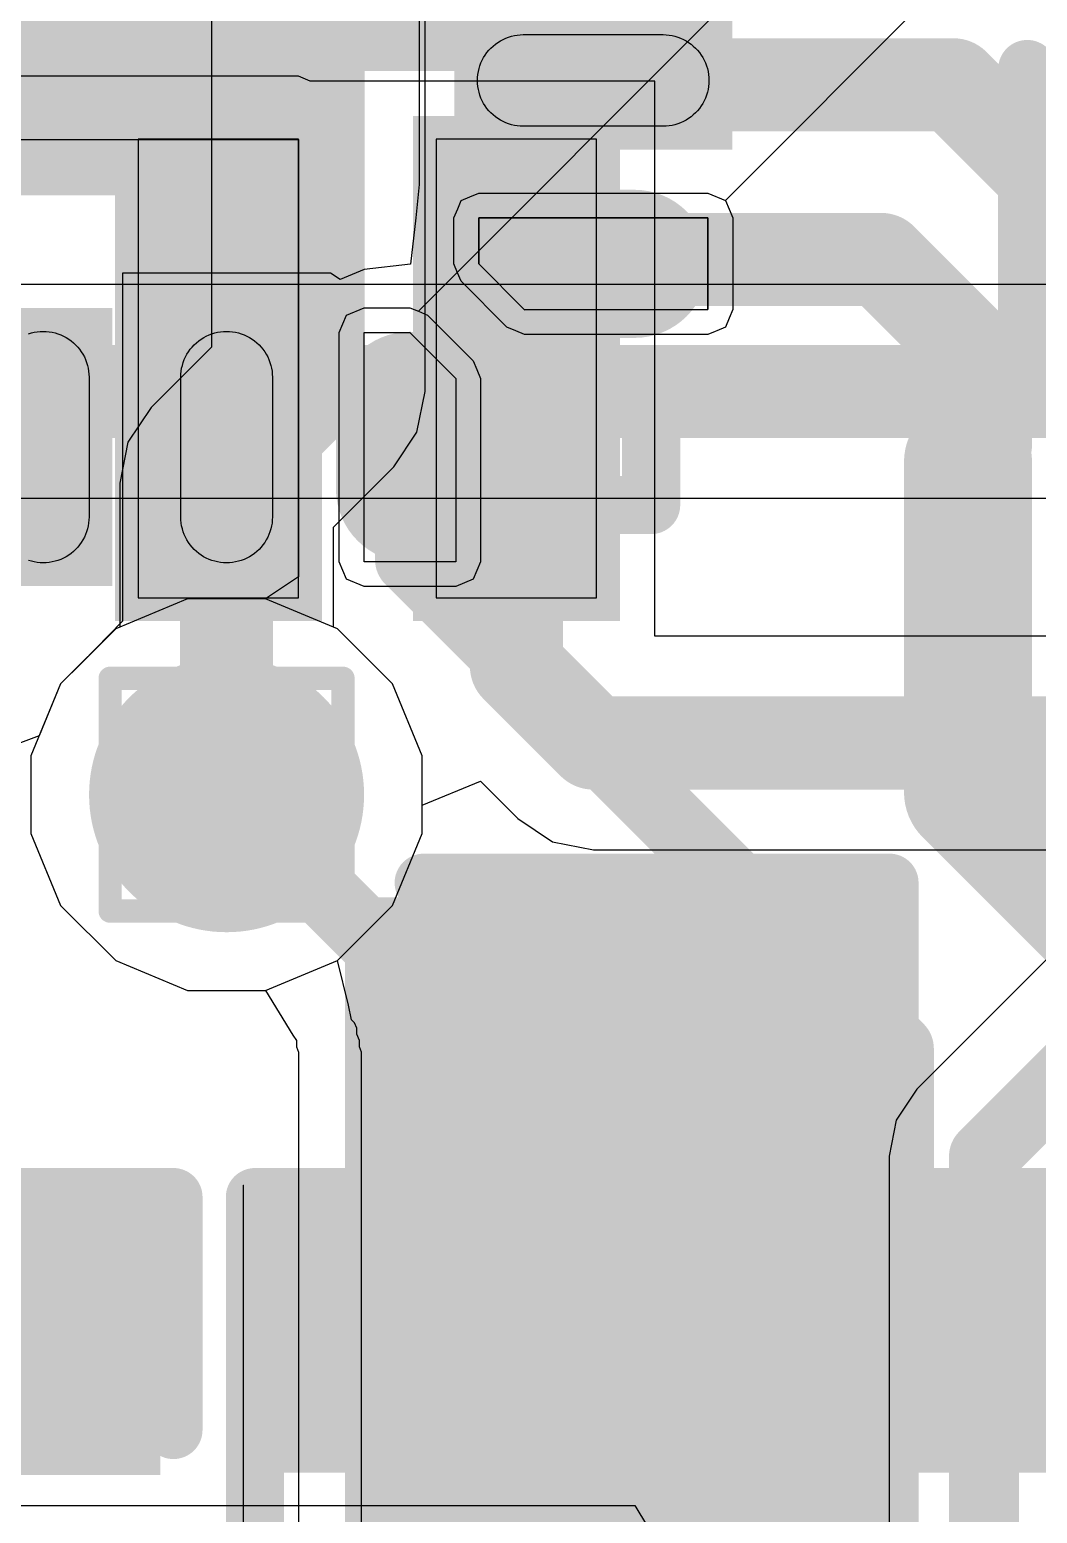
# Model space of a CAD drawing. Header units: inches. Extents: x -11 to 5433, y -4 to 5447.
# Drawn here: x 11.637 to 13.835, y 17.281 to 20.518 of the extents above; entities that cross this region are included whole.
import ezdxf

# ---------------------------------------------------------------- set-up
doc = ezdxf.new("R2010")
doc.units = ezdxf.units.IN
for name, color, linetype in [('Bottom Layer', 5, 'Continuous'), ('Bottom Overlay', 54, 'Continuous'), ('Bottom Paste', 16, 'Continuous'), ('Bottom Solder', 6, 'Continuous'), ('Drill Drawing', 1, 'Continuous'), ('Ground', 16, 'Continuous'), ('Power', 76, 'Continuous'), ('Top Layer', 1, 'Continuous'), ('Top Overlay', 2, 'Continuous'), ('Top Paste', 8, 'Continuous'), ('Top Solder', 216, 'Continuous'), ('Via Holes', 16, 'Continuous')]:
    doc.layers.add(name, color=color, linetype=linetype)

# ---------------------------------------------------------------- blocks, each defined once
blk = doc.blocks.new('WQFN_30_EP_2_5_4_5__B_27')
at = {"layer": 'Bottom Layer'}
for points in [[(-0.5, 1.9474), (-0.5, 2.4524), (-0.3001, 2.4524), (-0.3001, 1.9474)], [(-0.1, 1.9474), (-0.1, 2.4524), (0.1, 2.4524), (0.1, 1.9474)], [(-0.6, -1.6), (-0.6, 1.6), (0.6, 1.6), (0.6, -1.6)], [(-1.4524, 1.3), (-1.4524, 1.5), (-0.9474, 1.5), (-0.9474, 1.3)]]:
    blk.add_hatch(color=5, dxfattribs=at).paths.add_polyline_path(points)
h = blk.add_hatch(color=5, dxfattribs=at)
edge = h.paths.add_edge_path()
edge.add_arc((-0.8001, 2.1099), 0.06, 180, 360)
edge.add_line((-0.7401, 2.1099), (-0.7401, 2.2899))
edge.add_arc((-0.8001, 2.2899), 0.06, 0, 180)
edge.add_line((-0.8601, 2.2899), (-0.8601, 2.1099))
h = blk.add_hatch(color=5, dxfattribs=at)
edge = h.paths.add_edge_path()
edge.add_arc((-1.1099, 1.8001), 0.06, 270, 450)
edge.add_line((-1.1099, 1.8601), (-1.2898, 1.8601))
edge.add_arc((-1.2898, 1.8001), 0.06, 90, 270)
edge.add_line((-1.2898, 1.7401), (-1.1099, 1.7401))
at = {"layer": 'Bottom Paste'}
h = blk.add_hatch(color=16, dxfattribs=at)
edge = h.paths.add_edge_path()
edge.add_arc((-0.8001, 2.1099), 0.06, 180, 360)
edge.add_line((-0.7401, 2.1099), (-0.7401, 2.2899))
edge.add_arc((-0.8001, 2.2899), 0.06, 0, 180)
edge.add_line((-0.8601, 2.2899), (-0.8601, 2.1099))
h = blk.add_hatch(color=16, dxfattribs=at)
edge = h.paths.add_edge_path()
edge.add_arc((-1.1099, 1.8001), 0.06, 270, 450)
edge.add_line((-1.1099, 1.8601), (-1.2898, 1.8601))
edge.add_arc((-1.2898, 1.8001), 0.06, 90, 270)
edge.add_line((-1.2898, 1.7401), (-1.1099, 1.7401))
at = {"layer": 'Bottom Solder'}
for points in [[(-0.5508, 1.8966), (-0.5508, 2.5032), (-0.2493, 2.5032), (-0.2493, 1.8966)], [(-0.1508, 1.8966), (-0.1508, 2.5032), (0.1508, 2.5032), (0.1508, 1.8966)], [(-0.6508, -1.6508), (-0.6508, 1.6508), (0.6508, 1.6508), (0.6508, -1.6508)], [(-1.5032, 1.2492), (-1.5032, 1.5508), (-0.8966, 1.5508), (-0.8966, 1.2492)]]:
    blk.add_hatch(color=6, dxfattribs=at).paths.add_polyline_path(points)
h = blk.add_hatch(color=6, dxfattribs=at)
edge = h.paths.add_edge_path()
edge.add_arc((-0.8001, 2.1099), 0.1616, 180, 360)
edge.add_line((-0.6385, 2.1099), (-0.6385, 2.2899))
edge.add_arc((-0.8001, 2.2899), 0.1616, 0, 180)
edge.add_line((-0.9617, 2.2899), (-0.9617, 2.1099))
h = blk.add_hatch(color=6, dxfattribs=at)
edge = h.paths.add_edge_path()
edge.add_arc((-1.1099, 1.8001), 0.1616, 270, 450)
edge.add_line((-1.1099, 1.9617), (-1.2898, 1.9617))
edge.add_arc((-1.2898, 1.8001), 0.1616, 90, 270)
edge.add_line((-1.2898, 1.6385), (-1.1099, 1.6385))
at = {"layer": 'Bottom Layer'}
for p, q in [((-0.8999, 2.45), (-0.8999, 2.45)), ((-0.8999, 2.45), (-0.7, 2.45)), ((-0.8999, 2.05), (-0.8999, 2.45)), ((-0.7, 2.45), (-0.7, 1.9499)), ((-0.8, 1.9499), (-0.8999, 2.05)), ((-0.7001, 1.9499), (-0.8, 1.9499)), ((-0.7, 1.9499), (-0.7001, 1.9499)), ((-1.05, 1.9001), (-1.4501, 1.9)), ((-1.4501, 1.9), (-1.4501, 1.9)), ((-1.4501, 1.9), (-1.4501, 1.7)), ((-0.9501, 1.8), (-1.05, 1.9001)), ((-0.9501, 1.7002), (-0.9501, 1.8)), ((-1.4501, 1.7), (-0.9501, 1.7)), ((-0.9501, 1.7), (-0.9501, 1.7002))]:
    blk.add_line(p, q, dxfattribs=at)
at = {"layer": 'Bottom Overlay'}
for points in [[(-1.1025, 2.3262, 0.127, 0.127, 0), (-1.3262, 2.3262, 0.127, 0.127, 0)], [(-1.3262, 2.3262, 0.127, 0.127, 0), (-1.3262, 2.1025, 0.127, 0.127, 0)]]:
    blk.add_lwpolyline(points, format="xyseb", dxfattribs=at)
for points in [[(-1.358, 2.3262, 0.0635, 0.0635, 1), (-1.2945, 2.3262, 0.0635, 0.0635, 1)], [(-1.358, 2.3262, 0.0635, 0.0635, 1), (-1.2945, 2.3262, 0.0635, 0.0635, 1)], [(-1.1343, 2.3262, 0.0635, 0.0635, 1), (-1.0708, 2.3262, 0.0635, 0.0635, 1)], [(-1.358, 2.1025, 0.0635, 0.0635, 1), (-1.2945, 2.1025, 0.0635, 0.0635, 1)]]:
    blk.add_lwpolyline(points, format="xyseb", close=True, dxfattribs=at)
at = {"layer": 'Bottom Paste'}
for p, q in [((-0.8999, 2.45), (-0.8999, 2.45)), ((-0.8999, 2.45), (-0.7, 2.45)), ((-0.8999, 2.05), (-0.8999, 2.45)), ((-0.7, 2.45), (-0.7, 1.9499)), ((-0.4708, 2.4231), (-0.466, 2.4276)), ((-0.466, 2.4276), (-0.4609, 2.4317)), ((-0.4609, 2.4317), (-0.4556, 2.4355)), ((-0.4556, 2.4355), (-0.45, 2.439)), ((-0.45, 2.439), (-0.4443, 2.4421)), ((-0.4443, 2.4421), (-0.4383, 2.4448)), ((-0.4383, 2.4448), (-0.4322, 2.4471)), ((-0.4322, 2.4471), (-0.4259, 2.449)), ((-0.4259, 2.449), (-0.4196, 2.4505)), ((-0.4196, 2.4505), (-0.4131, 2.4515)), ((-0.4131, 2.4515), (-0.4066, 2.4522)), ((-0.4066, 2.4522), (-0.4001, 2.4524)), ((-0.4001, 2.4524), (-0.3935, 2.4522)), ((-0.3935, 2.4522), (-0.387, 2.4515)), ((-0.387, 2.4515), (-0.3805, 2.4505)), ((-0.3805, 2.4505), (-0.3742, 2.449)), ((-0.3742, 2.449), (-0.3679, 2.4471)), ((-0.3679, 2.4471), (-0.3618, 2.4448)), ((-0.3618, 2.4448), (-0.3558, 2.4421)), ((-0.3558, 2.4421), (-0.35, 2.439)), ((-0.35, 2.439), (-0.3445, 2.4355)), ((-0.3445, 2.4355), (-0.3392, 2.4317)), ((-0.3392, 2.4317), (-0.3341, 2.4276)), ((-0.3341, 2.4276), (-0.3293, 2.4231)), ((-0.0707, 2.4231), (-0.0659, 2.4276)), ((-0.0659, 2.4276), (-0.0609, 2.4317)), ((-0.0609, 2.4317), (-0.0555, 2.4355)), ((-0.0555, 2.4355), (-0.05, 2.439)), ((-0.05, 2.439), (-0.0442, 2.4421)), ((-0.0442, 2.4421), (-0.0383, 2.4448)), ((-0.0383, 2.4448), (-0.0322, 2.4471)), ((-0.0322, 2.4471), (-0.0259, 2.449)), ((-0.0259, 2.449), (-0.0195, 2.4505)), ((-0.0195, 2.4505), (-0.0131, 2.4515)), ((-0.0131, 2.4515), (-0.0065, 2.4522)), ((-0.0065, 2.4522), (0, 2.4524)), ((0, 2.4524), (0.0065, 2.4522)), ((0.0065, 2.4522), (0.0131, 2.4515)), ((0.0131, 2.4515), (0.0195, 2.4505)), ((0.0195, 2.4505), (0.0259, 2.449)), ((0.0259, 2.449), (0.0322, 2.4471)), ((-0.4924, 2.3907), (-0.4897, 2.3966)), ((-0.4897, 2.3966), (-0.4867, 2.4024)), ((-0.4867, 2.4024), (-0.4832, 2.4079)), ((-0.4832, 2.4079), (-0.4794, 2.4133)), ((-0.4794, 2.4133), (-0.4752, 2.4183)), ((-0.4752, 2.4183), (-0.4708, 2.4231)), ((-0.3293, 2.4231), (-0.3249, 2.4183)), ((-0.3249, 2.4183), (-0.3207, 2.4133)), ((-0.3207, 2.4133), (-0.3169, 2.4079)), ((-0.3169, 2.4079), (-0.3134, 2.4024)), ((-0.3134, 2.4024), (-0.3104, 2.3966)), ((-0.3104, 2.3966), (-0.3077, 2.3907)), ((-0.0924, 2.3907), (-0.0897, 2.3966)), ((-0.0897, 2.3966), (-0.0866, 2.4024)), ((-0.0866, 2.4024), (-0.0831, 2.4079)), ((-0.0831, 2.4079), (-0.0793, 2.4133)), ((-0.0793, 2.4133), (-0.0752, 2.4183)), ((-0.0752, 2.4183), (-0.0707, 2.4231)), ((-0.4998, 2.3589), (-0.4992, 2.3655)), ((-0.4992, 2.3655), (-0.4981, 2.3719)), ((-0.4981, 2.3719), (-0.4966, 2.3783)), ((-0.4966, 2.3783), (-0.4947, 2.3846)), ((-0.4947, 2.3846), (-0.4924, 2.3907)), ((-0.3077, 2.3907), (-0.3054, 2.3846)), ((-0.3054, 2.3846), (-0.3035, 2.3783)), ((-0.3035, 2.3783), (-0.302, 2.3719)), ((-0.302, 2.3719), (-0.3009, 2.3655)), ((-0.3009, 2.3655), (-0.3009, 2.3655)), ((-0.3009, 2.3655), (-0.3003, 2.3589)), ((-0.0998, 2.3589), (-0.0991, 2.3655)), ((-0.0991, 2.3655), (-0.0981, 2.3719)), ((-0.0981, 2.3719), (-0.0966, 2.3783)), ((-0.0966, 2.3783), (-0.0947, 2.3846)), ((-0.0947, 2.3846), (-0.0924, 2.3907)), ((-0.5, 2.3524), (-0.4998, 2.3589)), ((-0.5, 2.0474), (-0.5, 2.3524)), ((-0.3003, 2.3589), (-0.3001, 2.3524)), ((-0.3001, 2.3524), (-0.3001, 2.0474)), ((-0.1, 2.3524), (-0.0998, 2.3589)), ((-0.1, 2.0474), (-0.1, 2.3524)), ((-0.8, 1.9499), (-0.8999, 2.05)), ((-0.4998, 2.0409), (-0.5, 2.0474)), ((-0.4992, 2.0343), (-0.4998, 2.0409)), ((-0.3003, 2.0409), (-0.3009, 2.0343)), ((-0.3001, 2.0474), (-0.3003, 2.0409)), ((-0.0998, 2.0409), (-0.1, 2.0474)), ((-0.0991, 2.0343), (-0.0998, 2.0409)), ((-0.4981, 2.0279), (-0.4992, 2.0343)), ((-0.4966, 2.0215), (-0.4981, 2.0279)), ((-0.4947, 2.0152), (-0.4966, 2.0215)), ((-0.4924, 2.0091), (-0.4947, 2.0152)), ((-0.4897, 2.0032), (-0.4924, 2.0091)), ((-0.3077, 2.0091), (-0.3104, 2.0032)), ((-0.3054, 2.0152), (-0.3077, 2.0091)), ((-0.3035, 2.0215), (-0.3054, 2.0152)), ((-0.302, 2.0279), (-0.3035, 2.0215)), ((-0.3009, 2.0343), (-0.302, 2.0279)), ((-0.0981, 2.0279), (-0.0991, 2.0343)), ((-0.0966, 2.0215), (-0.0981, 2.0279)), ((-0.0947, 2.0152), (-0.0966, 2.0215)), ((-0.0924, 2.0091), (-0.0947, 2.0152)), ((-0.0897, 2.0032), (-0.0924, 2.0091)), ((-0.4867, 1.9974), (-0.4897, 2.0032)), ((-0.4832, 1.9918), (-0.4867, 1.9974)), ((-0.4794, 1.9865), (-0.4832, 1.9918)), ((-0.4752, 1.9815), (-0.4794, 1.9865)), ((-0.4708, 1.9767), (-0.4752, 1.9815)), ((-0.466, 1.9722), (-0.4708, 1.9767)), ((-0.3293, 1.9767), (-0.3341, 1.9722)), ((-0.3249, 1.9815), (-0.3293, 1.9767)), ((-0.3207, 1.9865), (-0.3249, 1.9815)), ((-0.3169, 1.9918), (-0.3207, 1.9865)), ((-0.3134, 1.9974), (-0.3169, 1.9918)), ((-0.3104, 2.0032), (-0.3134, 1.9974)), ((-0.0866, 1.9974), (-0.0897, 2.0032)), ((-0.0831, 1.9918), (-0.0866, 1.9974)), ((-0.0793, 1.9865), (-0.0831, 1.9918)), ((-0.0752, 1.9815), (-0.0793, 1.9865)), ((-0.0707, 1.9767), (-0.0752, 1.9815)), ((-0.0659, 1.9722), (-0.0707, 1.9767)), ((-0.7001, 1.9499), (-0.8, 1.9499)), ((-0.7, 1.9499), (-0.7001, 1.9499)), ((-0.4609, 1.9681), (-0.466, 1.9722)), ((-0.4556, 1.9643), (-0.4609, 1.9681)), ((-0.4501, 1.9608), (-0.4556, 1.9643)), ((-0.4443, 1.9577), (-0.4501, 1.9608)), ((-0.4383, 1.955), (-0.4443, 1.9577)), ((-0.4322, 1.9527), (-0.4383, 1.955)), ((-0.4259, 1.9508), (-0.4322, 1.9527)), ((-0.4196, 1.9493), (-0.4259, 1.9508)), ((-0.4131, 1.9483), (-0.4196, 1.9493)), ((-0.4066, 1.9476), (-0.4131, 1.9483)), ((-0.4001, 1.9474), (-0.4066, 1.9476)), ((-0.3935, 1.9476), (-0.4001, 1.9474)), ((-0.387, 1.9483), (-0.3935, 1.9476)), ((-0.3805, 1.9493), (-0.387, 1.9483)), ((-0.3742, 1.9508), (-0.3805, 1.9493)), ((-0.3679, 1.9527), (-0.3742, 1.9508)), ((-0.3618, 1.955), (-0.3679, 1.9527)), ((-0.3558, 1.9577), (-0.3618, 1.955)), ((-0.3501, 1.9608), (-0.3558, 1.9577)), ((-0.3445, 1.9643), (-0.3501, 1.9608)), ((-0.3392, 1.9681), (-0.3445, 1.9643)), ((-0.3341, 1.9722), (-0.3392, 1.9681)), ((-0.0609, 1.9681), (-0.0659, 1.9722)), ((-0.0555, 1.9643), (-0.0609, 1.9681)), ((-0.05, 1.9608), (-0.0555, 1.9643)), ((-0.0442, 1.9577), (-0.05, 1.9608)), ((-0.0383, 1.955), (-0.0442, 1.9577)), ((-0.0322, 1.9527), (-0.0383, 1.955)), ((-0.0259, 1.9508), (-0.0322, 1.9527)), ((-0.0195, 1.9493), (-0.0259, 1.9508)), ((-0.0131, 1.9483), (-0.0195, 1.9493)), ((-0.0065, 1.9476), (-0.0131, 1.9483)), ((0, 1.9474), (-0.0065, 1.9476)), ((0.0065, 1.9476), (0, 1.9474)), ((0.0131, 1.9483), (0.0065, 1.9476)), ((0.0195, 1.9493), (0.0131, 1.9483)), ((0.0259, 1.9508), (0.0195, 1.9493)), ((0.0322, 1.9527), (0.0259, 1.9508)), ((-1.4501, 1.9), (-1.05, 1.9001)), ((-1.4501, 1.7), (-1.4501, 1.9)), ((-1.05, 1.9001), (-1.05, 1.9001)), ((-1.05, 1.9001), (-0.9501, 1.8)), ((-0.9501, 1.8), (-0.9501, 1.7002)), ((-0.9501, 1.7), (-1.4501, 1.7)), ((-0.9501, 1.7002), (-0.9501, 1.7)), ((-1.4024, 1.4867), (-1.3966, 1.4897)), ((-1.3966, 1.4897), (-1.3907, 1.4924)), ((-1.3907, 1.4924), (-1.3846, 1.4947)), ((-1.3846, 1.4947), (-1.3783, 1.4966)), ((-1.3783, 1.4966), (-1.3719, 1.4981)), ((-1.3719, 1.4981), (-1.3655, 1.4992)), ((-1.3655, 1.4992), (-1.3589, 1.4998)), ((-1.3589, 1.4998), (-1.3524, 1.5)), ((-1.3524, 1.5), (-1.0474, 1.5)), ((-1.0474, 1.5), (-1.0409, 1.4998)), ((-1.0409, 1.4998), (-1.0343, 1.4992)), ((-1.0343, 1.4992), (-1.0279, 1.4981)), ((-1.0279, 1.4981), (-1.0215, 1.4966)), ((-1.0215, 1.4966), (-1.0152, 1.4947)), ((-1.0152, 1.4947), (-1.0091, 1.4924)), ((-1.0091, 1.4924), (-1.0032, 1.4897)), ((-1.0032, 1.4897), (-0.9974, 1.4867)), ((-1.4355, 1.4556), (-1.4317, 1.4609)), ((-1.4317, 1.4609), (-1.4276, 1.466)), ((-1.4276, 1.466), (-1.4231, 1.4708)), ((-1.4231, 1.4708), (-1.4183, 1.4752)), ((-1.4183, 1.4752), (-1.4133, 1.4794)), ((-1.4133, 1.4794), (-1.4079, 1.4832)), ((-1.4079, 1.4832), (-1.4024, 1.4867)), ((-0.9974, 1.4867), (-0.9918, 1.4832)), ((-0.9918, 1.4832), (-0.9865, 1.4794)), ((-0.9865, 1.4794), (-0.9815, 1.4752)), ((-0.9815, 1.4752), (-0.9767, 1.4708)), ((-0.9767, 1.4708), (-0.9722, 1.466)), ((-0.9722, 1.466), (-0.9681, 1.4609)), ((-0.9681, 1.4609), (-0.9643, 1.4556)), ((-1.4505, 1.4196), (-1.449, 1.4259)), ((-1.449, 1.4259), (-1.4471, 1.4322)), ((-1.4471, 1.4322), (-1.4448, 1.4383)), ((-1.4448, 1.4383), (-1.4421, 1.4443)), ((-1.4421, 1.4443), (-1.439, 1.45)), ((-1.439, 1.45), (-1.4355, 1.4556)), ((-0.9643, 1.4556), (-0.9608, 1.45)), ((-0.9608, 1.45), (-0.9577, 1.4443)), ((-0.9577, 1.4443), (-0.955, 1.4383)), ((-0.955, 1.4383), (-0.9527, 1.4322)), ((-0.9527, 1.4322), (-0.9508, 1.4259)), ((-0.9508, 1.4259), (-0.9493, 1.4196)), ((-1.4524, 1.4), (-1.4522, 1.4066)), ((-1.4522, 1.3935), (-1.4524, 1.4)), ((-1.4522, 1.4066), (-1.4515, 1.4131)), ((-1.4515, 1.387), (-1.4522, 1.3935)), ((-1.4515, 1.4131), (-1.4505, 1.4196)), ((-0.9493, 1.4196), (-0.9483, 1.4131)), ((-0.9483, 1.4131), (-0.9476, 1.4066)), ((-0.9476, 1.3935), (-0.9483, 1.387)), ((-0.9476, 1.4066), (-0.9474, 1.4)), ((-0.9474, 1.4), (-0.9476, 1.3935)), ((-0.9476, 1.3935), (-0.9476, 1.3935)), ((-1.4505, 1.3805), (-1.4515, 1.387)), ((-1.449, 1.3742), (-1.4505, 1.3805)), ((-1.4471, 1.3679), (-1.449, 1.3742)), ((-1.4448, 1.3618), (-1.4471, 1.3679)), ((-1.4421, 1.3558), (-1.4448, 1.3618)), ((-0.955, 1.3618), (-0.9577, 1.3558)), ((-0.9527, 1.3679), (-0.955, 1.3618)), ((-0.9508, 1.3742), (-0.9527, 1.3679)), ((-0.9493, 1.3805), (-0.9508, 1.3742)), ((-0.9483, 1.387), (-0.9493, 1.3805)), ((-1.439, 1.3501), (-1.4421, 1.3558)), ((-1.4355, 1.3445), (-1.439, 1.3501)), ((-1.4317, 1.3392), (-1.4355, 1.3445)), ((-1.4276, 1.3341), (-1.4317, 1.3392)), ((-1.4231, 1.3293), (-1.4276, 1.3341)), ((-1.4183, 1.3249), (-1.4231, 1.3293)), ((-0.9767, 1.3293), (-0.9815, 1.3249)), ((-0.9722, 1.3341), (-0.9767, 1.3293)), ((-0.9681, 1.3392), (-0.9722, 1.3341)), ((-0.9643, 1.3445), (-0.9681, 1.3392)), ((-0.9608, 1.35), (-0.9643, 1.3445)), ((-0.9577, 1.3558), (-0.9608, 1.35)), ((-1.4133, 1.3207), (-1.4183, 1.3249)), ((-1.4079, 1.3169), (-1.4133, 1.3207)), ((-1.4024, 1.3134), (-1.4079, 1.3169)), ((-1.3966, 1.3104), (-1.4024, 1.3134)), ((-1.3907, 1.3077), (-1.3966, 1.3104)), ((-1.3846, 1.3054), (-1.3907, 1.3077)), ((-1.3783, 1.3035), (-1.3846, 1.3054)), ((-1.3719, 1.302), (-1.3783, 1.3035)), ((-1.3655, 1.3009), (-1.3719, 1.302)), ((-1.3589, 1.3003), (-1.3655, 1.3009)), ((-1.3524, 1.3), (-1.3589, 1.3003)), ((-1.0474, 1.3), (-1.3524, 1.3)), ((-1.0409, 1.3003), (-1.0474, 1.3)), ((-1.0343, 1.3009), (-1.0409, 1.3003)), ((-1.0279, 1.302), (-1.0343, 1.3009)), ((-1.0215, 1.3035), (-1.0279, 1.302)), ((-1.0152, 1.3054), (-1.0215, 1.3035)), ((-1.0091, 1.3077), (-1.0152, 1.3054)), ((-1.0032, 1.3104), (-1.0091, 1.3077)), ((-0.9974, 1.3134), (-1.0032, 1.3104)), ((-0.9918, 1.3169), (-0.9974, 1.3134)), ((-0.9865, 1.3207), (-0.9918, 1.3169)), ((-0.9815, 1.3249), (-0.9865, 1.3207))]:
    blk.add_line(p, q, dxfattribs=at)
at = {"layer": 'Bottom Solder'}
for p, q in [((-0.9382, 2.4882), (-0.8999, 2.5041)), ((-0.8999, 2.5041), (-0.7, 2.5041)), ((-0.7, 2.5041), (-0.6617, 2.4882)), ((-0.9541, 2.45), (-0.9382, 2.4882)), ((-0.6617, 2.4882), (-0.6459, 2.45)), ((-0.9541, 2.05), (-0.9541, 2.45)), ((-0.6459, 2.45), (-0.6459, 1.9499)), ((-0.946, 2.0306), (-0.9541, 2.05)), ((-0.9382, 2.0117), (-0.946, 2.0306)), ((-0.8384, 1.9117), (-0.9382, 2.0117)), ((-1.4884, 1.9383), (-1.4698, 1.946)), ((-1.4698, 1.946), (-1.466, 1.9476)), ((-1.466, 1.9476), (-1.4501, 1.9542)), ((-1.4501, 1.9542), (-1.05, 1.9543)), ((-1.05, 1.9543), (-1.05, 1.9542)), ((-1.05, 1.9542), (-1.0499, 1.9543)), ((-1.0499, 1.9543), (-1.0308, 1.9463)), ((-1.0308, 1.9463), (-1.0117, 1.9384)), ((-0.6459, 1.9499), (-0.6617, 1.9117)), ((-1.5042, 1.9), (-1.4965, 1.9186)), ((-1.4965, 1.9186), (-1.4884, 1.9383)), ((-1.4884, 1.9383), (-1.4884, 1.9383)), ((-1.4884, 1.9383), (-1.4884, 1.9383)), ((-1.4884, 1.9383), (-1.4884, 1.9383)), ((-1.4884, 1.9383), (-1.4884, 1.9383)), ((-1.0117, 1.9384), (-1.0117, 1.9384)), ((-1.0117, 1.9384), (-1.0117, 1.9384)), ((-1.0117, 1.9384), (-0.9118, 1.8382)), ((-0.8383, 1.9117), (-0.8384, 1.9117)), ((-0.8184, 1.9034), (-0.8383, 1.9117)), ((-0.8383, 1.9117), (-0.8383, 1.9117)), ((-0.6617, 1.9117), (-0.7, 1.8958)), ((-0.8184, 1.9034), (-5421.186, -5425.6862)), ((-1.5042, 1.7), (-1.5042, 1.9)), ((-1.5042, 1.9), (-1.5042, 1.9)), ((-1.5042, 1.9), (-1.5042, 1.9)), ((-1.5042, 1.9), (-1.5042, 1.9)), ((-1.5042, 1.9), (-1.5042, 1.9)), ((-1.5042, 1.9), (-1.5042, 1.9)), ((-0.8001, 1.8958), (-0.8184, 1.9034)), ((-0.8, 1.8958), (-0.8001, 1.8958)), ((-0.8001, 1.8958), (-0.8001, 1.8958)), ((-0.7, 1.8958), (-0.8, 1.8958)), ((-0.9118, 1.8382), (-0.904, 1.8194)), ((-0.904, 1.8194), (-0.896, 1.8)), ((-0.896, 1.8), (-0.896, 1.7999)), ((-0.896, 1.7999), (-0.896, 1.7999)), ((-0.896, 1.7999), (-0.896, 1.7999)), ((-0.896, 1.7999), (-0.896, 1.7002)), ((-1.4883, 1.6617), (-1.5042, 1.7)), ((-0.896, 1.7), (-0.9042, 1.6804)), ((-0.896, 1.7002), (-0.896, 1.7)), ((-1.4883, 1.6617), (-5421.186, -5425.6862)), ((-1.4501, 1.6458), (-1.4883, 1.6617)), ((-0.9304, 1.6541), (-0.9501, 1.6459)), ((-0.9119, 1.6618), (-0.9304, 1.6541)), ((-0.9042, 1.6804), (-0.9119, 1.6618)), ((-0.9119, 1.6618), (-0.9119, 1.6618)), ((-0.9119, 1.6618), (-0.9119, 1.6618)), ((-0.9501, 1.6459), (-1.4501, 1.6458))]:
    blk.add_line(p, q, dxfattribs=at)
blk = doc.blocks.new('16_QFN__4_4__53')
at = {"layer": 'Top Layer'}
for points in [[(1.35, 1.35), (1.35, -1.35), (-1.35, -1.35), (-1.35, 1.35)], [(-1.55, -0.1603), (-1.55, -0.5103), (-2.55, -0.5103), (-2.55, -0.1603)], [(-1.55, -0.8105), (-1.55, -1.1605), (-2.55, -1.1605), (-2.55, -0.8105)]]:
    blk.add_hatch(color=1, dxfattribs=at).paths.add_polyline_path(points)
at = {"layer": 'Top Solder'}
for points in [[(1.4008, 1.4008), (1.4008, -1.4008), (-1.4008, -1.4008), (-1.4008, 1.4008)], [(-1.4992, -0.1095), (-1.4992, -0.5611), (-2.6008, -0.5611), (-2.6008, -0.1095)], [(-1.4992, -0.7597), (-1.4992, -1.2113), (-2.6008, -1.2113), (-2.6008, -0.7597)]]:
    blk.add_hatch(color=216, dxfattribs=at).paths.add_polyline_path(points)
at = {"layer": 'Top Overlay'}
for points in [[(-2.1, -1.3917, 0.127, 0.127, 0), (-2.1, -2.1, 0.127, 0.127, 0)], [(-2.1, -2.1, 0.127, 0.127, 0), (-1.3967, -2.1, 0.127, 0.127, 0)]]:
    blk.add_lwpolyline(points, format="xyseb", dxfattribs=at)
for points in [[(-2.1317, -1.3917, 0.0635, 0.0635, 1), (-2.0682, -1.3917, 0.0635, 0.0635, 1)], [(-2.1317, -2.1, 0.0635, 0.0635, 1), (-2.0682, -2.1, 0.0635, 0.0635, 1)], [(-2.1317, -2.1, 0.0635, 0.0635, 1), (-2.0682, -2.1, 0.0635, 0.0635, 1)], [(-1.4285, -2.1, 0.0635, 0.0635, 1), (-1.365, -2.1, 0.0635, 0.0635, 1)]]:
    blk.add_lwpolyline(points, format="xyseb", close=True, dxfattribs=at)
at = {"layer": 'Top Paste'}
for p, q in [((-1.55, -0.1603), (-2.55, -0.1603)), ((-2.55, -0.1603), (-2.55, -0.5103)), ((-1.55, -0.5103), (-1.55, -0.1603)), ((-2.55, -0.5103), (-1.55, -0.5103)), ((-1.55, -0.5103), (-1.55, -0.5103)), ((-1.55, -0.8105), (-2.55, -0.8105)), ((-2.55, -0.8105), (-2.55, -1.1605)), ((-1.55, -1.1605), (-1.55, -0.8105)), ((-2.55, -1.1605), (-1.55, -1.1605)), ((-1.55, -1.1605), (-1.55, -1.1605))]:
    blk.add_line(p, q, dxfattribs=at)
blk = doc.blocks.new('R___0402_B_75')
at = {"layer": 'Bottom Layer'}
for points in [[(-0.2413, 0.3175), (-0.2413, -0.3175), (-0.6985, -0.3175), (-0.6985, 0.3175)], [(0.6985, 0.3175), (0.6985, -0.3175), (0.2413, -0.3175), (0.2413, 0.3175)]]:
    blk.add_hatch(color=5, dxfattribs=at).paths.add_polyline_path(points)
at = {"layer": 'Bottom Paste'}
for points in [[(-0.2413, 0.3175), (-0.2413, -0.3175), (-0.6985, -0.3175), (-0.6985, 0.3175)], [(0.6985, 0.3175), (0.6985, -0.3175), (0.2413, -0.3175), (0.2413, 0.3175)]]:
    blk.add_hatch(color=16, dxfattribs=at).paths.add_polyline_path(points)
at = {"layer": 'Bottom Solder'}
for points in [[(-0.1863, 0.3725), (-0.1863, -0.3725), (-0.7535, -0.3725), (-0.7535, 0.3725)], [(0.7535, 0.3725), (0.7535, -0.3725), (0.1863, -0.3725), (0.1863, 0.3725)]]:
    blk.add_hatch(color=6, dxfattribs=at).paths.add_polyline_path(points)
at = {"layer": 'Bottom Overlay'}
for points in [[(-0.7874, 0.4064, 0.127, 0.127, 0), (0.7874, 0.4064, 0.127, 0.127, 0)], [(-0.7874, 0.4064, 0.127, 0.127, 0), (-0.7874, -0.4064, 0.127, 0.127, 0)], [(0.7874, 0.4064, 0.127, 0.127, 0), (0.7874, -0.4064, 0.127, 0.127, 0)], [(-0.8128, 0.4318, 0.00323, 0.00323, 0), (0.8128, 0.4318, 0.00323, 0.00323, 0)], [(-0.7874, -0.4064, 0.127, 0.127, 0), (0.7874, -0.4064, 0.127, 0.127, 0)]]:
    blk.add_lwpolyline(points, format="xyseb", dxfattribs=at)
for points in [[(-0.8191, 0.4064, 0.0635, 0.0635, 1), (-0.7556, 0.4064, 0.0635, 0.0635, 1)], [(-0.8191, 0.4064, 0.0635, 0.0635, 1), (-0.7556, 0.4064, 0.0635, 0.0635, 1)], [(0.7556, 0.4064, 0.0635, 0.0635, 1), (0.8191, 0.4064, 0.0635, 0.0635, 1)], [(0.7556, 0.4064, 0.0635, 0.0635, 1), (0.8191, 0.4064, 0.0635, 0.0635, 1)], [(-0.8136, 0.4318, 0.00161, 0.00161, 1), (-0.812, 0.4318, 0.00161, 0.00161, 1)], [(0.812, 0.4318, 0.00161, 0.00161, 1), (0.8136, 0.4318, 0.00161, 0.00161, 1)], [(-0.8191, -0.4064, 0.0635, 0.0635, 1), (-0.7556, -0.4064, 0.0635, 0.0635, 1)], [(-0.8191, -0.4064, 0.0635, 0.0635, 1), (-0.7556, -0.4064, 0.0635, 0.0635, 1)], [(0.7556, -0.4064, 0.0635, 0.0635, 1), (0.8191, -0.4064, 0.0635, 0.0635, 1)], [(0.7556, -0.4064, 0.0635, 0.0635, 1), (0.8191, -0.4064, 0.0635, 0.0635, 1)]]:
    blk.add_lwpolyline(points, format="xyseb", close=True, dxfattribs=at)
blk = doc.blocks.new('R___0402_B_82')
at = {"layer": 'Bottom Layer'}
for points in [[(-0.2413, 0.3175), (-0.2413, -0.3175), (-0.6985, -0.3175), (-0.6985, 0.3175)], [(0.6985, 0.3175), (0.6985, -0.3175), (0.2413, -0.3175), (0.2413, 0.3175)]]:
    blk.add_hatch(color=5, dxfattribs=at).paths.add_polyline_path(points)
at = {"layer": 'Bottom Paste'}
for points in [[(-0.2413, 0.3175), (-0.2413, -0.3175), (-0.6985, -0.3175), (-0.6985, 0.3175)], [(0.6985, 0.3175), (0.6985, -0.3175), (0.2413, -0.3175), (0.2413, 0.3175)]]:
    blk.add_hatch(color=16, dxfattribs=at).paths.add_polyline_path(points)
at = {"layer": 'Bottom Solder'}
for points in [[(-0.1863, 0.3725), (-0.1863, -0.3725), (-0.7535, -0.3725), (-0.7535, 0.3725)], [(0.7535, 0.3725), (0.7535, -0.3725), (0.1863, -0.3725), (0.1863, 0.3725)]]:
    blk.add_hatch(color=6, dxfattribs=at).paths.add_polyline_path(points)
at = {"layer": 'Bottom Overlay'}
for points in [[(-0.7874, -0.4064, 0.127, 0.127, 0), (-0.7874, 0.4064, 0.127, 0.127, 0)], [(0.7874, 0.4064, 0.127, 0.127, 0), (-0.7874, 0.4064, 0.127, 0.127, 0)], [(0.7874, -0.4064, 0.127, 0.127, 0), (0.7874, 0.4064, 0.127, 0.127, 0)], [(0.8128, 0.4318, 0.00323, 0.00323, 0), (-0.8128, 0.4318, 0.00323, 0.00323, 0)], [(0.7874, -0.4064, 0.127, 0.127, 0), (-0.7874, -0.4064, 0.127, 0.127, 0)]]:
    blk.add_lwpolyline(points, format="xyseb", dxfattribs=at)
for points in [[(-0.8191, 0.4064, 0.0635, 0.0635, 1), (-0.7556, 0.4064, 0.0635, 0.0635, 1)], [(-0.8191, 0.4064, 0.0635, 0.0635, 1), (-0.7556, 0.4064, 0.0635, 0.0635, 1)], [(0.7556, 0.4064, 0.0635, 0.0635, 1), (0.8191, 0.4064, 0.0635, 0.0635, 1)], [(0.7556, 0.4064, 0.0635, 0.0635, 1), (0.8191, 0.4064, 0.0635, 0.0635, 1)], [(-0.8136, 0.4318, 0.00161, 0.00161, 1), (-0.812, 0.4318, 0.00161, 0.00161, 1)], [(0.812, 0.4318, 0.00161, 0.00161, 1), (0.8136, 0.4318, 0.00161, 0.00161, 1)], [(-0.8191, -0.4064, 0.0635, 0.0635, 1), (-0.7556, -0.4064, 0.0635, 0.0635, 1)], [(-0.8191, -0.4064, 0.0635, 0.0635, 1), (-0.7556, -0.4064, 0.0635, 0.0635, 1)], [(0.7556, -0.4064, 0.0635, 0.0635, 1), (0.8191, -0.4064, 0.0635, 0.0635, 1)], [(0.7556, -0.4064, 0.0635, 0.0635, 1), (0.8191, -0.4064, 0.0635, 0.0635, 1)]]:
    blk.add_lwpolyline(points, format="xyseb", close=True, dxfattribs=at)
blk = doc.blocks.new('C___0805_172')
at = {"layer": 'Top Layer'}
for points in [[(-1.524, 0.762), (-0.508, 0.762), (-0.508, -0.762), (-1.524, -0.762)], [(0.508, 0.762), (1.524, 0.762), (1.524, -0.762), (0.508, -0.762)]]:
    blk.add_hatch(color=1, dxfattribs=at).paths.add_polyline_path(points)
at = {"layer": 'Top Paste'}
for points in [[(-1.524, 0.762), (-0.508, 0.762), (-0.508, -0.762), (-1.524, -0.762)], [(0.508, 0.762), (1.524, 0.762), (1.524, -0.762), (0.508, -0.762)]]:
    blk.add_hatch(color=8, dxfattribs=at).paths.add_polyline_path(points)
at = {"layer": 'Top Solder'}
for points in [[(-1.594, 0.832), (-0.438, 0.832), (-0.438, -0.832), (-1.594, -0.832)], [(0.438, 0.832), (1.594, 0.832), (1.594, -0.832), (0.438, -0.832)]]:
    blk.add_hatch(color=216, dxfattribs=at).paths.add_polyline_path(points)
at = {"layer": 'Top Overlay'}
for points in [[(-0.6096, 0.8636, 0.127, 0.127, 0), (-1.6256, 0.8636, 0.127, 0.127, 0)], [(-1.6256, 0.8636, 0.127, 0.127, 0), (-1.6256, -0.8636, 0.127, 0.127, 0)], [(1.6256, 0.8636, 0.127, 0.127, 0), (0.6096, 0.8636, 0.127, 0.127, 0)], [(1.6256, 0.8636, 0.127, 0.127, 0), (1.6256, -0.8636, 0.127, 0.127, 0)], [(-0.6096, -0.8636, 0.127, 0.127, 0), (-1.6256, -0.8636, 0.127, 0.127, 0)], [(1.6256, -0.8636, 0.127, 0.127, 0), (0.6096, -0.8636, 0.127, 0.127, 0)]]:
    blk.add_lwpolyline(points, format="xyseb", dxfattribs=at)
for points in [[(-1.6574, 0.8636, 0.0635, 0.0635, 1), (-1.5938, 0.8636, 0.0635, 0.0635, 1)], [(-1.6574, 0.8636, 0.0635, 0.0635, 1), (-1.5938, 0.8636, 0.0635, 0.0635, 1)], [(-0.6413, 0.8636, 0.0635, 0.0635, 1), (-0.5778, 0.8636, 0.0635, 0.0635, 1)], [(0.5778, 0.8636, 0.0635, 0.0635, 1), (0.6413, 0.8636, 0.0635, 0.0635, 1)], [(1.5938, 0.8636, 0.0635, 0.0635, 1), (1.6574, 0.8636, 0.0635, 0.0635, 1)], [(1.5938, 0.8636, 0.0635, 0.0635, 1), (1.6574, 0.8636, 0.0635, 0.0635, 1)], [(-1.6574, -0.8636, 0.0635, 0.0635, 1), (-1.5938, -0.8636, 0.0635, 0.0635, 1)], [(-1.6574, -0.8636, 0.0635, 0.0635, 1), (-1.5938, -0.8636, 0.0635, 0.0635, 1)], [(-0.6413, -0.8636, 0.0635, 0.0635, 1), (-0.5778, -0.8636, 0.0635, 0.0635, 1)], [(0.5778, -0.8636, 0.0635, 0.0635, 1), (0.6413, -0.8636, 0.0635, 0.0635, 1)], [(1.5938, -0.8636, 0.0635, 0.0635, 1), (1.6574, -0.8636, 0.0635, 0.0635, 1)], [(1.5938, -0.8636, 0.0635, 0.0635, 1), (1.6574, -0.8636, 0.0635, 0.0635, 1)]]:
    blk.add_lwpolyline(points, format="xyseb", close=True, dxfattribs=at)
blk = doc.blocks.new('C___0402_B_220')
at = {"layer": 'Bottom Layer'}
for points in [[(-0.2413, 0.3175), (-0.2413, -0.3175), (-0.6985, -0.3175), (-0.6985, 0.3175)], [(0.6985, 0.3175), (0.6985, -0.3175), (0.2413, -0.3175), (0.2413, 0.3175)]]:
    blk.add_hatch(color=5, dxfattribs=at).paths.add_polyline_path(points)
at = {"layer": 'Bottom Paste'}
for points in [[(-0.2413, 0.3175), (-0.2413, -0.3175), (-0.6985, -0.3175), (-0.6985, 0.3175)], [(0.6985, 0.3175), (0.6985, -0.3175), (0.2413, -0.3175), (0.2413, 0.3175)]]:
    blk.add_hatch(color=16, dxfattribs=at).paths.add_polyline_path(points)
at = {"layer": 'Bottom Solder'}
for points in [[(-0.1813, 0.3775), (-0.1813, -0.3775), (-0.7585, -0.3775), (-0.7585, 0.3775)], [(0.7585, 0.3775), (0.7585, -0.3775), (0.1813, -0.3775), (0.1813, 0.3775)]]:
    blk.add_hatch(color=6, dxfattribs=at).paths.add_polyline_path(points)
at = {"layer": 'Bottom Overlay'}
for points in [[(-0.7874, 0.4064, 0.127, 0.127, 0), (-0.2794, 0.4064, 0.127, 0.127, 0)], [(-0.7874, 0.4064, 0.127, 0.127, 0), (-0.7874, -0.4064, 0.127, 0.127, 0)], [(0.2794, 0.4064, 0.127, 0.127, 0), (0.7874, 0.4064, 0.127, 0.127, 0)], [(0.7874, 0.4064, 0.127, 0.127, 0), (0.7874, -0.4064, 0.127, 0.127, 0)], [(-0.7874, -0.4064, 0.127, 0.127, 0), (-0.2794, -0.4064, 0.127, 0.127, 0)], [(0.2794, -0.4064, 0.127, 0.127, 0), (0.7874, -0.4064, 0.127, 0.127, 0)]]:
    blk.add_lwpolyline(points, format="xyseb", dxfattribs=at)
for points in [[(-0.8191, 0.4064, 0.0635, 0.0635, 1), (-0.7556, 0.4064, 0.0635, 0.0635, 1)], [(-0.8191, 0.4064, 0.0635, 0.0635, 1), (-0.7556, 0.4064, 0.0635, 0.0635, 1)], [(-0.3111, 0.4064, 0.0635, 0.0635, 1), (-0.2477, 0.4064, 0.0635, 0.0635, 1)], [(0.2477, 0.4064, 0.0635, 0.0635, 1), (0.3111, 0.4064, 0.0635, 0.0635, 1)], [(0.7556, 0.4064, 0.0635, 0.0635, 1), (0.8191, 0.4064, 0.0635, 0.0635, 1)], [(0.7556, 0.4064, 0.0635, 0.0635, 1), (0.8191, 0.4064, 0.0635, 0.0635, 1)], [(-0.8191, -0.4064, 0.0635, 0.0635, 1), (-0.7556, -0.4064, 0.0635, 0.0635, 1)], [(-0.8191, -0.4064, 0.0635, 0.0635, 1), (-0.7556, -0.4064, 0.0635, 0.0635, 1)], [(-0.3111, -0.4064, 0.0635, 0.0635, 1), (-0.2477, -0.4064, 0.0635, 0.0635, 1)], [(0.2477, -0.4064, 0.0635, 0.0635, 1), (0.3111, -0.4064, 0.0635, 0.0635, 1)], [(0.7556, -0.4064, 0.0635, 0.0635, 1), (0.8191, -0.4064, 0.0635, 0.0635, 1)], [(0.7556, -0.4064, 0.0635, 0.0635, 1), (0.8191, -0.4064, 0.0635, 0.0635, 1)]]:
    blk.add_lwpolyline(points, format="xyseb", close=True, dxfattribs=at)

msp = doc.modelspace()

# ---------------------------------------------------------------- hatches: boundary and pattern name
at = {"layer": 'Bottom Layer'}
h = msp.add_hatch(color=5, dxfattribs=at)
edge = h.paths.add_edge_path()
edge.add_arc((12.0662, 18.8487), 0.3, 0, 360)
at = {"layer": 'Ground'}
h = msp.add_hatch(color=16, dxfattribs=at)
edge = h.paths.add_edge_path()
edge.add_arc((12.0662, 18.8487), 0.3, 0, 360)
at = {"layer": 'Power'}
h = msp.add_hatch(color=76, dxfattribs=at)
edge = h.paths.add_edge_path()
edge.add_arc((12.0662, 18.8487), 0.3, 0, 360)
at = {"layer": 'Top Layer'}
h = msp.add_hatch(color=1, dxfattribs=at)
edge = h.paths.add_edge_path()
edge.add_arc((12.0662, 18.8487), 0.3, 0, 360)
at = {"layer": 'Via Holes'}
h = msp.add_hatch(color=7, dxfattribs=at)
edge = h.paths.add_edge_path()
edge.add_arc((12.0662, 18.8487), 0.15, 0, 360)

# ---------------------------------------------------------------- linework, layer by layer
at = {"layer": 'Bottom Layer'}
for p, q in [((12.4866, 21.38), (12.4866, 20.1799)), ((12.4866, 20.1799), (12.4788, 20.1069)), ((12.4866, 20.1799), (12.4866, 20.1799)), ((12.4866, 20.1799), (12.4866, 20.1799)), ((12.4788, 20.1069), (12.4675, 20.0058)), ((12.4675, 20.0058), (12.3662, 19.9944)), ((12.2932, 19.9865), (11.8392, 19.9865)), ((11.8392, 19.9865), (11.8392, 19.2275)), ((12.3138, 19.9728), (12.2932, 19.9865)), ((12.2932, 19.9865), (12.2932, 19.9865)), ((12.3662, 19.9944), (12.3138, 19.9728)), ((11.8392, 19.2275), (11.7508, 19.1371)), ((11.7508, 19.1371), (11.7042, 19.0906)), ((11.7042, 19.0906), (11.6573, 18.9772)), ((11.6573, 18.9772), (11.5431, 18.934)), ((11.0994, 17.2977), (11.963, 17.2977)), ((11.963, 17.2977), (11.9884, 17.2977)), ((11.9884, 17.2977), (12.09, 17.2977)), ((12.09, 17.2977), (12.1154, 17.2977)), ((12.1154, 17.2977), (12.9568, 17.2977)), ((12.9568, 17.2977), (13.0231, 17.189))]:
    msp.add_line(p, q, dxfattribs=at)
for points in [[(12.8661, 20.4069, 0.2032, 0.2032, 0), (12.8756, 20.3973, 0.2032, 0.2032, 0)], [(12.8756, 20.3973, 0.2032, 0.2032, 0), (13.6523, 20.3973, 0.2032, 0.2032, 0)], [(13.6523, 20.3973, 0.2032, 0.2032, 0), (14.1029, 19.9468, 0.2032, 0.2032, 0)], [(12.8661, 20.0068, 0.2032, 0.2032, 0), (12.8756, 20.0163, 0.2032, 0.2032, 0)], [(12.8756, 20.0163, 0.2032, 0.2032, 0), (13.4945, 20.0163, 0.2032, 0.2032, 0)], [(13.4945, 20.0163, 0.2032, 0.2032, 0), (13.7219, 19.7889, 0.2032, 0.2032, 0)], [(13.7219, 19.6125, 0.2032, 0.2032, 0), (13.7219, 19.7889, 0.2032, 0.2032, 0)], [(13.6838, 18.8544, 0.2794, 0.2794, 0), (13.6838, 19.5744, 0.2794, 0.2794, 0)], [(13.6838, 19.5744, 0.2032, 0.2032, 0), (13.7219, 19.6125, 0.2032, 0.2032, 0)], [(12.0662, 19.178, 0.1524, 0.1524, 0), (12.0662, 19.607, 0.1524, 0.1524, 0)], [(12.4663, 19.3617, 0.1524, 0.1524, 0), (12.4663, 19.607, 0.1524, 0.1524, 0)], [(12.4663, 19.3617, 0.1524, 0.1524, 0), (13.5331, 18.2949, 0.1524, 0.1524, 0)], [(12.0662, 19.178, 0.1524, 0.1524, 0), (12.0674, 19.1768, 0.1524, 0.1524, 0)], [(12.0674, 19.0519, 0.1524, 0.1524, 0), (12.0674, 19.1768, 0.1524, 0.1524, 0)], [(13.6838, 18.8544, 0.2794, 0.2794, 0), (14.3048, 18.2334, 0.2794, 0.2794, 0)], [(12.0662, 18.8487, 0.1524, 0.1524, 0), (12.5345, 18.3804, 0.1524, 0.1524, 0)], [(12.5345, 17.6533, 0.1524, 0.1524, 0), (12.5345, 18.3804, 0.1524, 0.1524, 0)], [(13.5331, 17.6533, 0.1524, 0.1524, 0), (13.5331, 18.2949, 0.1524, 0.1524, 0)], [(11.2772, 17.92, 0.2794, 0.2794, 0), (11.5439, 17.6533, 0.2794, 0.2794, 0)]]:
    msp.add_lwpolyline(points, format="xyseb", dxfattribs=at)
for points in [[(12.8153, 20.4069, 0.1016, 0.1016, 1), (12.9169, 20.4069, 0.1016, 0.1016, 1)], [(12.8248, 20.3973, 0.1016, 0.1016, 1), (12.9264, 20.3973, 0.1016, 0.1016, 1)], [(12.8248, 20.3973, 0.1016, 0.1016, 1), (12.9264, 20.3973, 0.1016, 0.1016, 1)], [(13.6015, 20.3973, 0.1016, 0.1016, 1), (13.7031, 20.3973, 0.1016, 0.1016, 1)], [(13.6015, 20.3973, 0.1016, 0.1016, 1), (13.7031, 20.3973, 0.1016, 0.1016, 1)], [(12.8153, 20.0068, 0.1016, 0.1016, 1), (12.9169, 20.0068, 0.1016, 0.1016, 1)], [(12.8248, 20.0163, 0.1016, 0.1016, 1), (12.9264, 20.0163, 0.1016, 0.1016, 1)], [(12.8248, 20.0163, 0.1016, 0.1016, 1), (12.9264, 20.0163, 0.1016, 0.1016, 1)], [(13.4437, 20.0163, 0.1016, 0.1016, 1), (13.5453, 20.0163, 0.1016, 0.1016, 1)], [(13.4437, 20.0163, 0.1016, 0.1016, 1), (13.5453, 20.0163, 0.1016, 0.1016, 1)], [(13.6711, 19.7889, 0.1016, 0.1016, 1), (13.7727, 19.7889, 0.1016, 0.1016, 1)], [(13.6711, 19.7889, 0.1016, 0.1016, 1), (13.7727, 19.7889, 0.1016, 0.1016, 1)], [(13.614, 19.5744, 0.1397, 0.1397, 1), (13.7537, 19.5744, 0.1397, 0.1397, 1)], [(13.6711, 19.6125, 0.1016, 0.1016, 1), (13.7727, 19.6125, 0.1016, 0.1016, 1)], [(13.6711, 19.6125, 0.1016, 0.1016, 1), (13.7727, 19.6125, 0.1016, 0.1016, 1)], [(12.0281, 19.607, 0.0762, 0.0762, 1), (12.1043, 19.607, 0.0762, 0.0762, 1)], [(12.4282, 19.607, 0.0762, 0.0762, 1), (12.5044, 19.607, 0.0762, 0.0762, 1)], [(13.633, 19.5744, 0.1016, 0.1016, 1), (13.7346, 19.5744, 0.1016, 0.1016, 1)], [(12.4282, 19.3617, 0.0762, 0.0762, 1), (12.5044, 19.3617, 0.0762, 0.0762, 1)], [(12.4282, 19.3617, 0.0762, 0.0762, 1), (12.5044, 19.3617, 0.0762, 0.0762, 1)], [(12.0281, 19.178, 0.0762, 0.0762, 1), (12.1043, 19.178, 0.0762, 0.0762, 1)], [(12.0281, 19.178, 0.0762, 0.0762, 1), (12.1043, 19.178, 0.0762, 0.0762, 1)], [(12.0293, 19.1768, 0.0762, 0.0762, 1), (12.1055, 19.1768, 0.0762, 0.0762, 1)], [(12.0293, 19.1768, 0.0762, 0.0762, 1), (12.1055, 19.1768, 0.0762, 0.0762, 1)], [(12.0293, 19.0519, 0.0762, 0.0762, 1), (12.1055, 19.0519, 0.0762, 0.0762, 1)], [(13.614, 18.8544, 0.1397, 0.1397, 1), (13.7537, 18.8544, 0.1397, 0.1397, 1)], [(13.614, 18.8544, 0.1397, 0.1397, 1), (13.7537, 18.8544, 0.1397, 0.1397, 1)], [(12.0281, 18.8487, 0.0762, 0.0762, 1), (12.1043, 18.8487, 0.0762, 0.0762, 1)], [(12.4964, 18.3804, 0.0762, 0.0762, 1), (12.5726, 18.3804, 0.0762, 0.0762, 1)], [(12.4964, 18.3804, 0.0762, 0.0762, 1), (12.5726, 18.3804, 0.0762, 0.0762, 1)], [(13.495, 18.2949, 0.0762, 0.0762, 1), (13.5712, 18.2949, 0.0762, 0.0762, 1)], [(13.495, 18.2949, 0.0762, 0.0762, 1), (13.5712, 18.2949, 0.0762, 0.0762, 1)], [(11.4741, 17.6533, 0.1397, 0.1397, 1), (11.6138, 17.6533, 0.1397, 0.1397, 1)], [(12.4964, 17.6533, 0.0762, 0.0762, 1), (12.5726, 17.6533, 0.0762, 0.0762, 1)], [(13.495, 17.6533, 0.0762, 0.0762, 1), (13.5712, 17.6533, 0.0762, 0.0762, 1)]]:
    msp.add_lwpolyline(points, format="xyseb", close=True, dxfattribs=at)
at = {"layer": 'Drill Drawing'}
for points in [[(11.8122, 19.1027, 0.0508, 0.0508, 0), (12.3202, 19.1027, 0.0508, 0.0508, 0)], [(11.8122, 18.5947, 0.0508, 0.0508, 0), (11.8122, 19.1027, 0.0508, 0.0508, 0)], [(12.3202, 18.5947, 0.0508, 0.0508, 0), (12.3202, 19.1027, 0.0508, 0.0508, 0)], [(11.9138, 19.0011, 0.0508, 0.0508, 0), (12.2186, 19.0011, 0.0508, 0.0508, 0)], [(11.9138, 18.6963, 0.0508, 0.0508, 0), (11.9138, 19.0011, 0.0508, 0.0508, 0)], [(12.2186, 18.6963, 0.0508, 0.0508, 0), (12.2186, 19.0011, 0.0508, 0.0508, 0)], [(11.9138, 18.6963, 0.0508, 0.0508, 0), (12.2186, 18.6963, 0.0508, 0.0508, 0)], [(11.8122, 18.5947, 0.0508, 0.0508, 0), (12.3202, 18.5947, 0.0508, 0.0508, 0)]]:
    msp.add_lwpolyline(points, format="xyseb", dxfattribs=at)
for points in [[(11.7995, 19.1027, 0.0254, 0.0254, 1), (11.8249, 19.1027, 0.0254, 0.0254, 1)], [(11.7995, 19.1027, 0.0254, 0.0254, 1), (11.8249, 19.1027, 0.0254, 0.0254, 1)], [(12.3075, 19.1027, 0.0254, 0.0254, 1), (12.3329, 19.1027, 0.0254, 0.0254, 1)], [(12.3075, 19.1027, 0.0254, 0.0254, 1), (12.3329, 19.1027, 0.0254, 0.0254, 1)], [(11.9011, 19.0011, 0.0254, 0.0254, 1), (11.9265, 19.0011, 0.0254, 0.0254, 1)], [(11.9011, 19.0011, 0.0254, 0.0254, 1), (11.9265, 19.0011, 0.0254, 0.0254, 1)], [(12.2059, 19.0011, 0.0254, 0.0254, 1), (12.2313, 19.0011, 0.0254, 0.0254, 1)], [(12.2059, 19.0011, 0.0254, 0.0254, 1), (12.2313, 19.0011, 0.0254, 0.0254, 1)], [(11.9011, 18.6963, 0.0254, 0.0254, 1), (11.9265, 18.6963, 0.0254, 0.0254, 1)], [(11.9011, 18.6963, 0.0254, 0.0254, 1), (11.9265, 18.6963, 0.0254, 0.0254, 1)], [(12.2059, 18.6963, 0.0254, 0.0254, 1), (12.2313, 18.6963, 0.0254, 0.0254, 1)], [(12.2059, 18.6963, 0.0254, 0.0254, 1), (12.2313, 18.6963, 0.0254, 0.0254, 1)], [(11.7995, 18.5947, 0.0254, 0.0254, 1), (11.8249, 18.5947, 0.0254, 0.0254, 1)], [(11.7995, 18.5947, 0.0254, 0.0254, 1), (11.8249, 18.5947, 0.0254, 0.0254, 1)], [(12.3075, 18.5947, 0.0254, 0.0254, 1), (12.3329, 18.5947, 0.0254, 0.0254, 1)], [(12.3075, 18.5947, 0.0254, 0.0254, 1), (12.3329, 18.5947, 0.0254, 0.0254, 1)]]:
    msp.add_lwpolyline(points, format="xyseb", close=True, dxfattribs=at)
at = {"layer": 'Ground'}
for p, q in [((14.2969, 19.9615), (8.1253, 19.9615)), ((8.0287, 19.4954), (15.3098, 19.4954)), ((11.9813, 19.2757), (11.8243, 19.2107)), ((12.1511, 19.2757), (11.9813, 19.2757)), ((12.3081, 19.2107), (12.1511, 19.2757)), ((11.8243, 19.2107), (11.7042, 19.0906)), ((12.4282, 19.0906), (12.3081, 19.2107)), ((11.7042, 19.0906), (11.6392, 18.9336)), ((12.4932, 18.9336), (12.4282, 19.0906)), ((11.6392, 18.9336), (11.6392, 18.7637)), ((12.4932, 18.7637), (12.4932, 18.9336)), ((14.1394, 18.7735), (13.5721, 18.2063)), ((11.6392, 18.7637), (11.7042, 18.6068)), ((12.4282, 18.6068), (12.4932, 18.7637)), ((11.7042, 18.6068), (11.8243, 18.4867)), ((12.3081, 18.4867), (12.4282, 18.6068)), ((11.8243, 18.4867), (11.9813, 18.4217)), ((12.1511, 18.4217), (12.3081, 18.4867)), ((11.9813, 18.4217), (12.1511, 18.4217)), ((13.5721, 18.2063), (13.5272, 18.139)), ((13.5272, 18.139), (13.5115, 18.0598)), ((13.5115, 18.0598), (13.5115, 18.0597)), ((13.5115, 18.0597), (13.5115, 6.4186))]:
    msp.add_line(p, q, dxfattribs=at)
for points in [[(8.0287, 19.7285, 0.2032, 0.2032, 0), (15.4063, 19.7285, 0.2032, 0.2032, 0)], [(13.7186, 18.0598, 0.1524, 0.1524, 0), (14.2859, 18.6271, 0.1524, 0.1524, 0)], [(13.7186, 6.4185, 0.1524, 0.1524, 0), (13.7186, 18.0598, 0.1524, 0.1524, 0)]]:
    msp.add_lwpolyline(points, format="xyseb", dxfattribs=at)
msp.add_lwpolyline([(13.6805, 18.0598, 0.0762, 0.0762, 1), (13.7567, 18.0598, 0.0762, 0.0762, 1)], format="xyseb", close=True, dxfattribs=at)
msp.add_lwpolyline([(13.6805, 18.0598, 0.0762, 0.0762, 1), (13.7567, 18.0598, 0.0762, 0.0762, 1)], format="xyseb", close=True, dxfattribs=at)
at = {"layer": 'Power'}
for p, q in [((12.4992, 19.7285), (12.4992, 26.1154)), ((12.0331, 20.5731), (12.0331, 19.825)), ((12.0331, 19.825), (11.9014, 19.6933)), ((12.4815, 19.6393), (12.4992, 19.7285)), ((11.9014, 19.6933), (11.8509, 19.6177)), ((11.8509, 19.6177), (11.8331, 19.5285)), ((12.431, 19.5637), (12.4815, 19.6393)), ((12.2993, 19.432), (12.431, 19.5637)), ((11.8331, 19.5285), (11.8331, 19.2143)), ((12.2993, 19.2143), (12.2993, 19.432)), ((11.8243, 19.2107), (11.7042, 19.0906)), ((11.8331, 19.2143), (11.8243, 19.2107)), ((12.3081, 19.2107), (12.2993, 19.2143)), ((12.4282, 19.0906), (12.3081, 19.2107)), ((11.7042, 19.0906), (11.6392, 18.9336)), ((12.4932, 18.9336), (12.4282, 19.0906)), ((11.6392, 18.9336), (11.6392, 18.7637)), ((12.4932, 18.7637), (12.4932, 18.9336)), ((11.6392, 18.7637), (11.7042, 18.6068)), ((12.4282, 18.6068), (12.4932, 18.7637)), ((11.7042, 18.6068), (11.8243, 18.4867)), ((12.3081, 18.4867), (12.4282, 18.6068)), ((11.8243, 18.4867), (11.9813, 18.4217)), ((12.1511, 18.4217), (12.3081, 18.4867)), ((11.9813, 18.4217), (12.1511, 18.4217))]:
    msp.add_line(p, q, dxfattribs=at)
for points in [[(12.2662, 19.7285, 0.2032, 0.2032, 0), (12.2662, 26.1154, 0.2032, 0.2032, 0)], [(12.0662, 19.5285, 0.2032, 0.2032, 0), (12.2662, 19.7285, 0.2032, 0.2032, 0)], [(12.0662, 18.8487, 0.2032, 0.2032, 0), (12.0662, 19.5285, 0.2032, 0.2032, 0)]]:
    msp.add_lwpolyline(points, format="xyseb", dxfattribs=at)
for points in [[(12.2154, 19.7285, 0.1016, 0.1016, 1), (12.317, 19.7285, 0.1016, 0.1016, 1)], [(12.2154, 19.7285, 0.1016, 0.1016, 1), (12.317, 19.7285, 0.1016, 0.1016, 1)], [(12.0154, 19.5285, 0.1016, 0.1016, 1), (12.117, 19.5285, 0.1016, 0.1016, 1)], [(12.0154, 19.5285, 0.1016, 0.1016, 1), (12.117, 19.5285, 0.1016, 0.1016, 1)], [(12.0154, 18.8487, 0.1016, 0.1016, 1), (12.117, 18.8487, 0.1016, 0.1016, 1)]]:
    msp.add_lwpolyline(points, format="xyseb", close=True, dxfattribs=at)
at = {"layer": 'Top Layer'}
for p, q in [((12.196, 20.4159), (10.3071, 20.4159)), ((12.2234, 20.4159), (12.196, 20.4159)), ((12.196, 20.4159), (12.196, 20.4159)), ((12.2486, 20.4054), (12.2234, 20.4159)), ((12.3966, 20.4054), (12.2486, 20.4054)), ((12.4774, 20.4054), (12.3966, 20.4054)), ((13.0006, 20.4054), (12.4774, 20.4054)), ((13.0006, 19.1945), (13.0006, 20.4054)), ((10.1104, 20.2784), (12.196, 20.2784)), ((12.196, 20.2784), (12.196, 20.2784)), ((12.196, 20.2784), (12.2234, 20.2784)), ((12.2234, 20.2784), (12.2234, 19.3239)), ((12.2234, 19.3239), (12.1511, 19.2757)), ((11.9813, 19.2757), (11.8243, 19.2107)), ((12.1511, 19.2757), (11.9813, 19.2757)), ((11.8243, 19.2107), (11.7042, 19.0906)), ((14.2233, 19.1945), (13.0006, 19.1945)), ((11.7042, 19.0906), (11.6392, 18.9336)), ((11.6392, 18.9336), (11.6392, 18.7637)), ((12.4932, 18.8256), (12.6202, 18.8782)), ((12.6202, 18.8782), (12.7018, 18.7966)), ((12.4932, 18.7637), (12.4932, 18.8256)), ((12.7018, 18.7966), (12.7774, 18.7461)), ((11.6392, 18.7637), (11.7042, 18.6068)), ((12.4282, 18.6068), (12.4932, 18.7637)), ((12.7774, 18.7461), (12.8666, 18.7283)), ((12.8666, 18.7283), (14.1268, 18.7283)), ((11.7042, 18.6068), (11.8243, 18.4867)), ((12.3081, 18.4867), (12.4282, 18.6068)), ((11.8243, 18.4867), (11.9813, 18.4217)), ((12.3325, 18.3893), (12.3081, 18.4867)), ((11.9813, 18.4217), (12.1511, 18.4217)), ((12.1511, 18.4217), (12.2107, 18.3242)), ((12.3389, 18.3579), (12.3325, 18.3893)), ((12.3454, 18.3513), (12.3389, 18.3579)), ((12.2107, 18.3242), (12.2184, 18.3126)), ((12.3504, 18.3394), (12.3454, 18.3513)), ((12.3504, 18.326), (12.3504, 18.3394)), ((12.3559, 18.3126), (12.3504, 18.326)), ((12.2184, 18.3126), (12.2184, 18.2987)), ((12.2184, 18.2987), (12.2234, 18.2868)), ((12.3559, 18.2987), (12.3559, 18.3126)), ((12.3609, 18.2868), (12.3559, 18.2987)), ((12.2234, 18.2868), (12.2234, 16.5373)), ((12.3609, 16.5373), (12.3609, 18.2868))]:
    msp.add_line(p, q, dxfattribs=at)
for points in [[(12.6986, 19.1294, 0.2032, 0.2032, 0), (12.6986, 19.7784, 0.2032, 0.2032, 0)], [(12.6986, 19.1294, 0.2032, 0.2032, 0), (12.8666, 18.9614, 0.2032, 0.2032, 0)], [(12.8666, 18.9614, 0.2032, 0.2032, 0), (14.2233, 18.9614, 0.2032, 0.2032, 0)]]:
    msp.add_lwpolyline(points, format="xyseb", dxfattribs=at)
for points in [[(12.6478, 19.7784, 0.1016, 0.1016, 1), (12.7494, 19.7784, 0.1016, 0.1016, 1)], [(12.6478, 19.1294, 0.1016, 0.1016, 1), (12.7494, 19.1294, 0.1016, 0.1016, 1)], [(12.6478, 19.1294, 0.1016, 0.1016, 1), (12.7494, 19.1294, 0.1016, 0.1016, 1)], [(12.8158, 18.9614, 0.1016, 0.1016, 1), (12.9174, 18.9614, 0.1016, 0.1016, 1)], [(12.8158, 18.9614, 0.1016, 0.1016, 1), (12.9174, 18.9614, 0.1016, 0.1016, 1)]]:
    msp.add_lwpolyline(points, format="xyseb", close=True, dxfattribs=at)

# ---------------------------------------------------------------- block references
for name, p, rotation in [('WQFN_30_EP_2_5_4_5__B_27', (11.6662, 21.8069), 180), ('16_QFN__4_4__53', (11.7131, 21.8285), 90), ('C___0805_172', (11.8868, 17.793), 180), ('C___0402_B_220', (11.5439, 17.1834), 90), ('R___0402_B_75', (12.5345, 17.1834), 90), ('R___0402_B_82', (13.5331, 17.1834), 270)]:
    msp.add_blockref(name, p, dxfattribs=dict(rotation=rotation))

doc.saveas('drawing.dxf')
